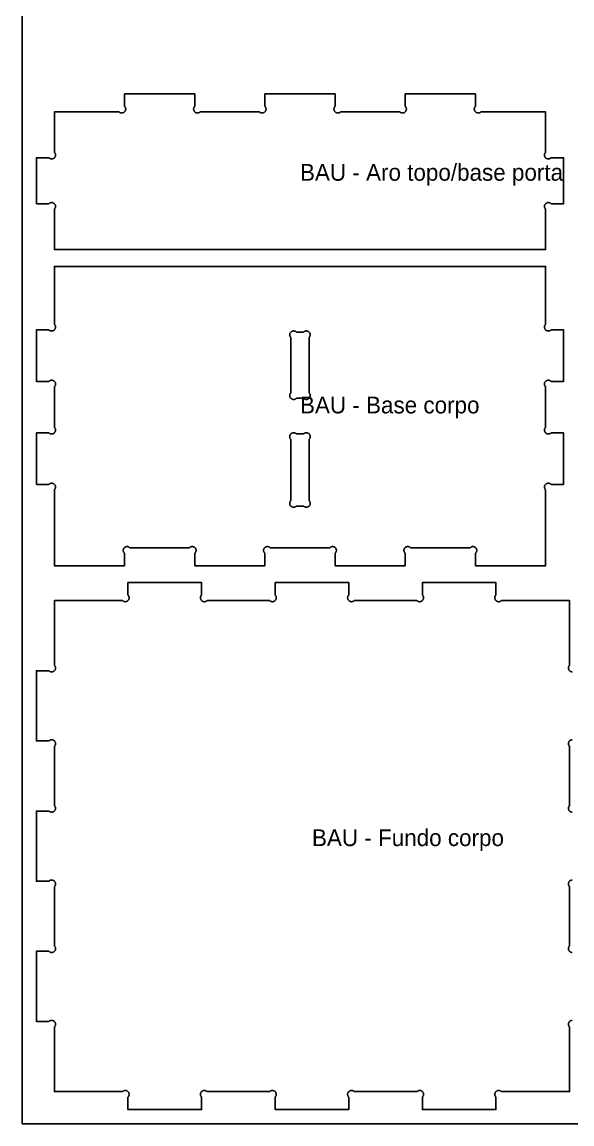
# Model space of a CAD drawing. Header units: millimetres. Extents: x 0 to 2750, y 0 to 1840.
# Drawn here: x 0 to 459, y 0 to 920 of the extents above; entities that cross this region are included whole.
import ezdxf

# ---------------------------------------------------------------- set-up
doc = ezdxf.new("R2010")
doc.units = ezdxf.units.MM
for name, color, linetype in [('CHAPA_NAO_CORTAR', 8, 'Continuous'), ('CORTE_EXTERNO', 1, 'Continuous'), ('CORTE_INTERNO', 5, 'Continuous'), ('ETIQUETAS_NAO_CORTAR', 8, 'Continuous')]:
    doc.layers.add(name, color=color, linetype=linetype)

msp = doc.modelspace()

# ---------------------------------------------------------------- linework, layer by layer
at = {"layer": 'CHAPA_NAO_CORTAR'}
msp.add_lwpolyline([(0, 0), (2750, 0), (2750, 1840), (0, 1840)], close=True, dxfattribs=at)
at = {"layer": 'CORTE_EXTERNO'}
for points in [[(12, 768.33), (12, 806.67), (22.4, 806.67), (22.64, 806.45), (22.9, 806.26), (23.17, 806.1), (23.46, 805.96), (23.76, 805.85), (24.07, 805.78), (24.38, 805.73), (24.7, 805.71), (25.02, 805.73), (25.34, 805.78), (25.65, 805.85), (25.95, 805.96), (26.23, 806.1), (26.51, 806.26), (26.76, 806.45), (27, 806.67), (27.21, 806.9), (27.4, 807.16), (27.57, 807.43), (27.7, 807.72), (27.81, 808.02), (27.89, 808.33), (27.94, 808.65), (27.95, 808.96), (27.94, 809.28), (27.89, 809.6), (27.81, 809.91), (27.7, 810.21), (27.57, 810.5), (27.4, 810.77), (27.21, 811.03), (27, 811.26), (27, 845), (80.98, 845), (81.21, 844.79), (81.47, 844.6), (81.74, 844.43), (82.03, 844.3), (82.33, 844.19), (82.64, 844.11), (82.95, 844.06), (83.27, 844.05), (83.59, 844.06), (83.91, 844.11), (84.22, 844.19), (84.52, 844.3), (84.81, 844.43), (85.08, 844.6), (85.34, 844.79), (85.57, 845), (85.79, 845.24), (85.98, 845.49), (86.14, 845.77), (86.28, 846.05), (86.38, 846.35), (86.46, 846.66), (86.51, 846.98), (86.52, 847.3), (86.51, 847.62), (86.46, 847.93), (86.38, 848.24), (86.28, 848.54), (86.14, 848.83), (85.98, 849.1), (85.79, 849.36), (85.57, 849.6), (85.57, 860), (144.14, 860), (144.14, 849.6), (143.93, 849.36), (143.74, 849.1), (143.57, 848.83), (143.44, 848.54), (143.33, 848.24), (143.25, 847.93), (143.21, 847.62), (143.19, 847.3), (143.21, 846.98), (143.25, 846.66), (143.33, 846.35), (143.44, 846.05), (143.57, 845.77), (143.74, 845.49), (143.93, 845.24), (144.14, 845), (144.38, 844.79), (144.64, 844.6), (144.91, 844.43), (145.2, 844.3), (145.5, 844.19), (145.81, 844.11), (146.12, 844.06), (146.44, 844.05), (146.76, 844.06), (147.07, 844.11), (147.38, 844.19), (147.68, 844.3), (147.97, 844.43), (148.25, 844.6), (148.5, 844.79), (148.74, 845), (198.12, 845), (198.35, 844.79), (198.61, 844.6), (198.88, 844.43), (199.17, 844.3), (199.47, 844.19), (199.78, 844.11), (200.1, 844.06), (200.42, 844.05), (200.73, 844.06), (201.05, 844.11), (201.36, 844.19), (201.66, 844.3), (201.95, 844.43), (202.22, 844.6), (202.48, 844.79), (202.71, 845), (202.93, 845.24), (203.12, 845.49), (203.28, 845.77), (203.42, 846.05), (203.53, 846.35), (203.6, 846.66), (203.65, 846.98), (203.67, 847.3), (203.65, 847.62), (203.6, 847.93), (203.53, 848.24), (203.42, 848.54), (203.28, 848.83), (203.12, 849.1), (202.93, 849.36), (202.71, 849.6), (202.71, 860), (261.29, 860), (261.29, 849.6), (261.07, 849.36), (260.88, 849.1), (260.72, 848.83), (260.58, 848.54), (260.47, 848.24), (260.4, 847.93), (260.35, 847.62), (260.33, 847.3), (260.35, 846.98), (260.4, 846.66), (260.47, 846.35), (260.58, 846.05), (260.72, 845.77), (260.88, 845.49), (261.07, 845.24), (261.29, 845), (261.52, 844.79), (261.78, 844.6), (262.05, 844.43), (262.34, 844.3), (262.64, 844.19), (262.95, 844.11), (263.27, 844.06), (263.58, 844.05), (263.9, 844.06), (264.22, 844.11), (264.53, 844.19), (264.83, 844.3), (265.12, 844.43), (265.39, 844.6), (265.65, 844.79), (265.88, 845), (315.26, 845), (315.5, 844.79), (315.75, 844.6), (316.03, 844.43), (316.32, 844.3), (316.62, 844.19), (316.93, 844.11), (317.24, 844.06), (317.56, 844.05), (317.88, 844.06), (318.19, 844.11), (318.5, 844.19), (318.8, 844.3), (319.09, 844.43), (319.36, 844.6), (319.62, 844.79), (319.86, 845), (320.07, 845.24), (320.26, 845.49), (320.43, 845.77), (320.56, 846.05), (320.67, 846.35), (320.75, 846.66), (320.79, 846.98), (320.81, 847.3), (320.79, 847.62), (320.75, 847.93), (320.67, 848.24), (320.56, 848.54), (320.43, 848.83), (320.26, 849.1), (320.07, 849.36), (319.86, 849.6), (319.86, 860), (378.43, 860), (378.43, 849.6), (378.21, 849.36), (378.02, 849.1), (377.86, 848.83), (377.72, 848.54), (377.62, 848.24), (377.54, 847.93), (377.49, 847.62), (377.48, 847.3), (377.49, 846.98), (377.54, 846.66), (377.62, 846.35), (377.72, 846.05), (377.86, 845.77), (378.02, 845.49), (378.21, 845.24), (378.43, 845), (378.66, 844.79), (378.92, 844.6), (379.19, 844.43), (379.48, 844.3), (379.78, 844.19), (380.09, 844.11), (380.41, 844.06), (380.73, 844.05), (381.05, 844.06), (381.36, 844.11), (381.67, 844.19), (381.97, 844.3), (382.26, 844.43), (382.53, 844.6), (382.79, 844.79), (383.02, 845), (437, 845), (437, 811.26), (436.79, 811.03), (436.6, 810.77), (436.43, 810.5), (436.3, 810.21), (436.19, 809.91), (436.11, 809.6), (436.06, 809.28), (436.05, 808.96), (436.06, 808.65), (436.11, 808.33), (436.19, 808.02), (436.3, 807.72), (436.43, 807.43), (436.6, 807.16), (436.79, 806.9), (437, 806.67), (437.24, 806.45), (437.49, 806.26), (437.77, 806.1), (438.05, 805.96), (438.35, 805.85), (438.66, 805.78), (438.98, 805.73), (439.3, 805.71), (439.62, 805.73), (439.93, 805.78), (440.24, 805.85), (440.54, 805.96), (440.83, 806.1), (441.1, 806.26), (441.36, 806.45), (441.6, 806.67), (452, 806.67), (452, 768.33), (441.6, 768.33), (441.36, 768.55), (441.1, 768.74), (440.83, 768.9), (440.54, 769.04), (440.24, 769.15), (439.93, 769.22), (439.62, 769.27), (439.3, 769.29), (438.98, 769.27), (438.66, 769.22), (438.35, 769.15), (438.05, 769.04), (437.77, 768.9), (437.49, 768.74), (437.24, 768.55), (437, 768.33), (436.79, 768.1), (436.6, 767.84), (436.43, 767.57), (436.3, 767.28), (436.19, 766.98), (436.11, 766.67), (436.06, 766.35), (436.05, 766.04), (436.06, 765.72), (436.11, 765.4), (436.19, 765.09), (436.3, 764.79), (436.43, 764.5), (436.6, 764.23), (436.79, 763.97), (437, 763.74), (437, 730), (27, 730), (27, 763.74), (27.21, 763.97), (27.4, 764.23), (27.57, 764.5), (27.7, 764.79), (27.81, 765.09), (27.89, 765.4), (27.94, 765.72), (27.95, 766.04), (27.94, 766.35), (27.89, 766.67), (27.81, 766.98), (27.7, 767.28), (27.57, 767.57), (27.4, 767.84), (27.21, 768.1), (27, 768.33), (27, 768.33), (26.76, 768.55), (26.51, 768.74), (26.23, 768.9), (25.95, 769.04), (25.65, 769.15), (25.34, 769.22), (25.02, 769.27), (24.7, 769.29), (24.38, 769.27), (24.07, 769.22), (23.76, 769.15), (23.46, 769.04), (23.17, 768.9), (22.9, 768.74), (22.64, 768.55), (22.4, 768.33), (12, 768.33)], [(12, 534), (12, 577), (22.4, 577), (22.64, 576.79), (22.9, 576.6), (23.17, 576.43), (23.46, 576.3), (23.76, 576.19), (24.07, 576.11), (24.38, 576.06), (24.7, 576.05), (25.02, 576.06), (25.34, 576.11), (25.65, 576.19), (25.95, 576.3), (26.23, 576.43), (26.51, 576.6), (26.76, 576.79), (27, 577), (27.21, 577.24), (27.4, 577.49), (27.57, 577.77), (27.7, 578.05), (27.81, 578.35), (27.89, 578.66), (27.94, 578.98), (27.95, 579.3), (27.94, 579.62), (27.89, 579.93), (27.81, 580.24), (27.7, 580.54), (27.57, 580.83), (27.4, 581.1), (27.21, 581.36), (27, 581.6), (27, 615.4), (27.21, 615.64), (27.4, 615.9), (27.57, 616.17), (27.7, 616.46), (27.81, 616.76), (27.89, 617.07), (27.94, 617.38), (27.95, 617.7), (27.94, 618.02), (27.89, 618.34), (27.81, 618.65), (27.7, 618.95), (27.57, 619.23), (27.4, 619.51), (27.21, 619.76), (27, 620), (27, 620), (26.76, 620.21), (26.51, 620.4), (26.23, 620.57), (25.95, 620.7), (25.65, 620.81), (25.34, 620.89), (25.02, 620.94), (24.7, 620.95), (24.38, 620.94), (24.07, 620.89), (23.76, 620.81), (23.46, 620.7), (23.17, 620.57), (22.9, 620.4), (22.64, 620.21), (22.4, 620), (12, 620), (12, 663), (22.4, 663), (22.64, 662.79), (22.9, 662.6), (23.17, 662.43), (23.46, 662.3), (23.76, 662.19), (24.07, 662.11), (24.38, 662.06), (24.7, 662.05), (25.02, 662.06), (25.34, 662.11), (25.65, 662.19), (25.95, 662.3), (26.23, 662.43), (26.51, 662.6), (26.76, 662.79), (27, 663), (27.21, 663.24), (27.4, 663.49), (27.57, 663.77), (27.7, 664.05), (27.81, 664.35), (27.89, 664.66), (27.94, 664.98), (27.95, 665.3), (27.94, 665.62), (27.89, 665.93), (27.81, 666.24), (27.7, 666.54), (27.57, 666.83), (27.4, 667.1), (27.21, 667.36), (27, 667.6), (27, 716), (437, 716), (437, 667.6), (436.79, 667.36), (436.6, 667.1), (436.43, 666.83), (436.3, 666.54), (436.19, 666.24), (436.11, 665.93), (436.06, 665.62), (436.05, 665.3), (436.06, 664.98), (436.11, 664.66), (436.19, 664.35), (436.3, 664.05), (436.43, 663.77), (436.6, 663.49), (436.79, 663.24), (437, 663), (437.24, 662.79), (437.49, 662.6), (437.77, 662.43), (438.05, 662.3), (438.35, 662.19), (438.66, 662.11), (438.98, 662.06), (439.3, 662.05), (439.62, 662.06), (439.93, 662.11), (440.24, 662.19), (440.54, 662.3), (440.83, 662.43), (441.1, 662.6), (441.36, 662.79), (441.6, 663), (452, 663), (452, 620), (441.6, 620), (441.36, 620.21), (441.1, 620.4), (440.83, 620.57), (440.54, 620.7), (440.24, 620.81), (439.93, 620.89), (439.62, 620.94), (439.3, 620.95), (438.98, 620.94), (438.66, 620.89), (438.35, 620.81), (438.05, 620.7), (437.77, 620.57), (437.49, 620.4), (437.24, 620.21), (437, 620), (436.79, 619.76), (436.6, 619.51), (436.43, 619.23), (436.3, 618.95), (436.19, 618.65), (436.11, 618.34), (436.06, 618.02), (436.05, 617.7), (436.06, 617.38), (436.11, 617.07), (436.19, 616.76), (436.3, 616.46), (436.43, 616.17), (436.6, 615.9), (436.79, 615.64), (437, 615.4), (437, 581.6), (436.79, 581.36), (436.6, 581.1), (436.43, 580.83), (436.3, 580.54), (436.19, 580.24), (436.11, 579.93), (436.06, 579.62), (436.05, 579.3), (436.06, 578.98), (436.11, 578.66), (436.19, 578.35), (436.3, 578.05), (436.43, 577.77), (436.6, 577.49), (436.79, 577.24), (437, 577), (437.24, 576.79), (437.49, 576.6), (437.77, 576.43), (438.05, 576.3), (438.35, 576.19), (438.66, 576.11), (438.98, 576.06), (439.3, 576.05), (439.62, 576.06), (439.93, 576.11), (440.24, 576.19), (440.54, 576.3), (440.83, 576.43), (441.1, 576.6), (441.36, 576.79), (441.6, 577), (452, 577), (452, 534), (441.6, 534), (441.36, 534.21), (441.1, 534.4), (440.83, 534.57), (440.54, 534.7), (440.24, 534.81), (439.93, 534.89), (439.62, 534.94), (439.3, 534.95), (438.98, 534.94), (438.66, 534.89), (438.35, 534.81), (438.05, 534.7), (437.77, 534.57), (437.49, 534.4), (437.24, 534.21), (437, 534), (436.79, 533.76), (436.6, 533.51), (436.43, 533.23), (436.3, 532.95), (436.19, 532.65), (436.11, 532.34), (436.06, 532.02), (436.05, 531.7), (436.06, 531.38), (436.11, 531.07), (436.19, 530.76), (436.3, 530.46), (436.43, 530.17), (436.6, 529.9), (436.79, 529.64), (437, 529.4), (437, 466), (378.58, 466), (378.58, 476.55), (378.79, 476.79), (378.98, 477.05), (379.15, 477.32), (379.28, 477.61), (379.39, 477.91), (379.47, 478.22), (379.51, 478.53), (379.53, 478.85), (379.51, 479.17), (379.47, 479.49), (379.39, 479.8), (379.28, 480.1), (379.15, 480.38), (378.98, 480.66), (378.79, 480.91), (378.58, 481.15), (378.34, 481.36), (378.09, 481.55), (377.81, 481.72), (377.52, 481.85), (377.22, 481.96), (376.91, 482.04), (376.6, 482.09), (376.28, 482.1), (375.96, 482.09), (375.65, 482.04), (375.34, 481.96), (375.04, 481.85), (374.75, 481.72), (374.47, 481.55), (374.22, 481.36), (373.98, 481.15), (373.98, 481.15), (324.3, 481.15), (324.3, 481.15), (324.07, 481.36), (323.81, 481.55), (323.54, 481.72), (323.25, 481.85), (322.95, 481.96), (322.64, 482.04), (322.32, 482.09), (322.01, 482.1), (321.69, 482.09), (321.37, 482.04), (321.06, 481.96), (320.76, 481.85), (320.47, 481.72), (320.2, 481.55), (319.94, 481.36), (319.71, 481.15), (319.49, 480.91), (319.3, 480.66), (319.14, 480.38), (319, 480.1), (318.9, 479.8), (318.82, 479.49), (318.77, 479.17), (318.76, 478.85), (318.77, 478.53), (318.82, 478.22), (318.9, 477.91), (319, 477.61), (319.14, 477.32), (319.3, 477.05), (319.49, 476.79), (319.71, 476.55), (319.71, 466), (261.44, 466), (261.44, 476.55), (261.65, 476.79), (261.84, 477.05), (262, 477.32), (262.14, 477.61), (262.25, 477.91), (262.33, 478.22), (262.37, 478.53), (262.39, 478.85), (262.37, 479.17), (262.33, 479.49), (262.25, 479.8), (262.14, 480.1), (262, 480.38), (261.84, 480.66), (261.65, 480.91), (261.44, 481.15), (261.2, 481.36), (260.94, 481.55), (260.67, 481.72), (260.38, 481.85), (260.08, 481.96), (259.77, 482.04), (259.46, 482.09), (259.14, 482.1), (258.82, 482.09), (258.5, 482.04), (258.19, 481.96), (257.89, 481.85), (257.61, 481.72), (257.33, 481.55), (257.08, 481.36), (256.84, 481.15), (256.84, 481.15), (207.16, 481.15), (207.16, 481.15), (206.92, 481.36), (206.67, 481.55), (206.39, 481.72), (206.11, 481.85), (205.81, 481.96), (205.5, 482.04), (205.18, 482.09), (204.86, 482.1), (204.54, 482.09), (204.23, 482.04), (203.92, 481.96), (203.62, 481.85), (203.33, 481.72), (203.06, 481.55), (202.8, 481.36), (202.56, 481.15), (202.35, 480.91), (202.16, 480.66), (202, 480.38), (201.86, 480.1), (201.75, 479.8), (201.67, 479.49), (201.63, 479.17), (201.61, 478.85), (201.63, 478.53), (201.67, 478.22), (201.75, 477.91), (201.86, 477.61), (202, 477.32), (202.16, 477.05), (202.35, 476.79), (202.56, 476.55), (202.56, 466), (144.29, 466), (144.29, 476.55), (144.51, 476.79), (144.7, 477.05), (144.86, 477.32), (145, 477.61), (145.1, 477.91), (145.18, 478.22), (145.23, 478.53), (145.24, 478.85), (145.23, 479.17), (145.18, 479.49), (145.1, 479.8), (145, 480.1), (144.86, 480.38), (144.7, 480.66), (144.51, 480.91), (144.29, 481.15), (144.06, 481.36), (143.8, 481.55), (143.53, 481.72), (143.24, 481.85), (142.94, 481.96), (142.63, 482.04), (142.31, 482.09), (141.99, 482.1), (141.68, 482.09), (141.36, 482.04), (141.05, 481.96), (140.75, 481.85), (140.46, 481.72), (140.19, 481.55), (139.93, 481.36), (139.7, 481.15), (139.7, 481.15), (90.02, 481.15), (90.02, 481.15), (89.78, 481.36), (89.53, 481.55), (89.25, 481.72), (88.96, 481.85), (88.66, 481.96), (88.35, 482.04), (88.04, 482.09), (87.72, 482.1), (87.4, 482.09), (87.09, 482.04), (86.78, 481.96), (86.48, 481.85), (86.19, 481.72), (85.91, 481.55), (85.66, 481.36), (85.42, 481.15), (85.21, 480.91), (85.02, 480.66), (84.85, 480.38), (84.72, 480.1), (84.61, 479.8), (84.53, 479.49), (84.49, 479.17), (84.47, 478.85), (84.49, 478.53), (84.53, 478.22), (84.61, 477.91), (84.72, 477.61), (84.85, 477.32), (85.02, 477.05), (85.21, 476.79), (85.42, 476.55), (85.42, 466), (27, 466), (27, 529.4), (27.21, 529.64), (27.4, 529.9), (27.57, 530.17), (27.7, 530.46), (27.81, 530.76), (27.89, 531.07), (27.94, 531.38), (27.95, 531.7), (27.94, 532.02), (27.89, 532.34), (27.81, 532.65), (27.7, 532.95), (27.57, 533.23), (27.4, 533.51), (27.21, 533.76), (27, 534), (27, 534), (26.76, 534.21), (26.51, 534.4), (26.23, 534.57), (25.95, 534.7), (25.65, 534.81), (25.34, 534.89), (25.02, 534.94), (24.7, 534.95), (24.38, 534.94), (24.07, 534.89), (23.76, 534.81), (23.46, 534.7), (23.17, 534.57), (22.9, 534.4), (22.64, 534.21), (22.4, 534), (12, 534)]]:
    msp.add_lwpolyline(points, close=True, dxfattribs=at)
for points in [[(459.3, 86.52), (458.98, 86.51), (458.66, 86.46), (458.35, 86.38), (458.05, 86.28), (457.77, 86.14), (457.49, 85.98), (457.24, 85.79), (457, 85.57), (456.79, 85.34), (456.6, 85.08), (456.43, 84.81), (456.3, 84.52), (456.19, 84.22), (456.11, 83.91), (456.06, 83.59), (456.05, 83.27), (456.06, 82.95), (456.11, 82.64), (456.19, 82.33), (456.3, 82.03), (456.43, 81.74), (456.6, 81.47), (456.79, 81.21), (457, 80.98), (457, 27), (457, 27), (400.17, 27), (399.93, 27.21), (399.68, 27.4), (399.4, 27.57), (399.11, 27.7), (398.81, 27.81), (398.5, 27.89), (398.19, 27.94), (397.87, 27.95), (397.55, 27.94), (397.24, 27.89), (396.93, 27.81), (396.63, 27.7), (396.34, 27.57), (396.06, 27.4), (395.81, 27.21), (395.57, 27), (395.57, 27), (395.36, 26.76), (395.17, 26.51), (395, 26.23), (394.87, 25.95), (394.76, 25.65), (394.68, 25.34), (394.64, 25.02), (394.62, 24.7), (394.64, 24.38), (394.68, 24.07), (394.76, 23.76), (394.87, 23.46), (395, 23.17), (395.17, 22.9), (395.36, 22.64), (395.57, 22.4), (395.57, 12), (334.14, 12), (334.14, 22.4), (334.36, 22.64), (334.55, 22.9), (334.71, 23.17), (334.85, 23.46), (334.95, 23.76), (335.03, 24.07), (335.08, 24.38), (335.09, 24.7), (335.08, 25.02), (335.03, 25.34), (334.95, 25.65), (334.85, 25.95), (334.71, 26.23), (334.55, 26.51), (334.36, 26.76), (334.14, 27), (333.91, 27.21), (333.65, 27.4), (333.38, 27.57), (333.09, 27.7), (332.79, 27.81), (332.48, 27.89), (332.16, 27.94), (331.84, 27.95), (331.53, 27.94), (331.21, 27.89), (330.9, 27.81), (330.6, 27.7), (330.31, 27.57), (330.04, 27.4), (329.78, 27.21), (329.55, 27), (277.31, 27), (277.07, 27.21), (276.82, 27.4), (276.54, 27.57), (276.26, 27.7), (275.96, 27.81), (275.65, 27.89), (275.33, 27.94), (275.01, 27.95), (274.69, 27.94), (274.38, 27.89), (274.07, 27.81), (273.77, 27.7), (273.48, 27.57), (273.21, 27.4), (272.95, 27.21), (272.71, 27), (272.71, 27), (272.5, 26.76), (272.31, 26.51), (272.15, 26.23), (272.01, 25.95), (271.9, 25.65), (271.82, 25.34), (271.78, 25.02), (271.76, 24.7), (271.78, 24.38), (271.82, 24.07), (271.9, 23.76), (272.01, 23.46), (272.15, 23.17), (272.31, 22.9), (272.5, 22.64), (272.71, 22.4), (272.71, 12), (211.29, 12), (211.29, 22.4), (211.5, 22.64), (211.69, 22.9), (211.85, 23.17), (211.99, 23.46), (212.1, 23.76), (212.18, 24.07), (212.22, 24.38), (212.24, 24.7), (212.22, 25.02), (212.18, 25.34), (212.1, 25.65), (211.99, 25.95), (211.85, 26.23), (211.69, 26.51), (211.5, 26.76), (211.29, 27), (211.05, 27.21), (210.79, 27.4), (210.52, 27.57), (210.23, 27.7), (209.93, 27.81), (209.62, 27.89), (209.31, 27.94), (208.99, 27.95), (208.67, 27.94), (208.35, 27.89), (208.04, 27.81), (207.74, 27.7), (207.46, 27.57), (207.18, 27.4), (206.93, 27.21), (206.69, 27), (154.45, 27), (154.22, 27.21), (153.96, 27.4), (153.69, 27.57), (153.4, 27.7), (153.1, 27.81), (152.79, 27.89), (152.47, 27.94), (152.16, 27.95), (151.84, 27.94), (151.52, 27.89), (151.21, 27.81), (150.91, 27.7), (150.62, 27.57), (150.35, 27.4), (150.09, 27.21), (149.86, 27), (149.86, 27), (149.64, 26.76), (149.45, 26.51), (149.29, 26.23), (149.15, 25.95), (149.05, 25.65), (148.97, 25.34), (148.92, 25.02), (148.91, 24.7), (148.92, 24.38), (148.97, 24.07), (149.05, 23.76), (149.15, 23.46), (149.29, 23.17), (149.45, 22.9), (149.64, 22.64), (149.86, 22.4), (149.86, 12), (88.43, 12), (88.43, 22.4), (88.64, 22.64), (88.83, 22.9), (89, 23.17), (89.13, 23.46), (89.24, 23.76), (89.32, 24.07), (89.36, 24.38), (89.38, 24.7), (89.36, 25.02), (89.32, 25.34), (89.24, 25.65), (89.13, 25.95), (89, 26.23), (88.83, 26.51), (88.64, 26.76), (88.43, 27), (88.19, 27.21), (87.94, 27.4), (87.66, 27.57), (87.37, 27.7), (87.07, 27.81), (86.76, 27.89), (86.45, 27.94), (86.13, 27.95), (85.81, 27.94), (85.5, 27.89), (85.19, 27.81), (84.89, 27.7), (84.6, 27.57), (84.32, 27.4), (84.07, 27.21), (83.83, 27), (27, 27), (27, 80.98), (27.21, 81.21), (27.4, 81.47), (27.57, 81.74), (27.7, 82.03), (27.81, 82.33), (27.89, 82.64), (27.94, 82.95), (27.95, 83.27), (27.94, 83.59), (27.89, 83.91), (27.81, 84.22), (27.7, 84.52), (27.57, 84.81), (27.4, 85.08), (27.21, 85.34), (27, 85.57), (26.76, 85.79), (26.51, 85.98), (26.23, 86.14), (25.95, 86.28), (25.65, 86.38), (25.34, 86.46), (25.02, 86.51), (24.7, 86.52), (24.38, 86.51), (24.07, 86.46), (23.76, 86.38), (23.46, 86.28), (23.17, 86.14), (22.9, 85.98), (22.64, 85.79), (22.4, 85.57), (12, 85.57), (12, 144.14), (22.4, 144.14), (22.64, 143.93), (22.9, 143.74), (23.17, 143.57), (23.46, 143.44), (23.76, 143.33), (24.07, 143.25), (24.38, 143.21), (24.7, 143.19), (25.02, 143.21), (25.34, 143.25), (25.65, 143.33), (25.95, 143.44), (26.23, 143.57), (26.51, 143.74), (26.76, 143.93), (27, 144.14), (27.21, 144.38), (27.4, 144.64), (27.57, 144.91), (27.7, 145.2), (27.81, 145.5), (27.89, 145.81), (27.94, 146.12), (27.95, 146.44), (27.94, 146.76), (27.89, 147.07), (27.81, 147.38), (27.7, 147.68), (27.57, 147.97), (27.4, 148.25), (27.21, 148.5), (27, 148.74), (27, 198.12), (27.21, 198.35), (27.4, 198.61), (27.57, 198.88), (27.7, 199.17), (27.81, 199.47), (27.89, 199.78), (27.94, 200.1), (27.95, 200.42), (27.94, 200.73), (27.89, 201.05), (27.81, 201.36), (27.7, 201.66), (27.57, 201.95), (27.4, 202.22), (27.21, 202.48), (27, 202.71), (26.76, 202.93), (26.51, 203.12), (26.23, 203.28), (25.95, 203.42), (25.65, 203.53), (25.34, 203.6), (25.02, 203.65), (24.7, 203.67), (24.38, 203.65), (24.07, 203.6), (23.76, 203.53), (23.46, 203.42), (23.17, 203.28), (22.9, 203.12), (22.64, 202.93), (22.4, 202.71), (12, 202.71), (12, 261.29), (22.4, 261.29), (22.64, 261.07), (22.9, 260.88), (23.17, 260.72), (23.46, 260.58), (23.76, 260.47), (24.07, 260.4), (24.38, 260.35), (24.7, 260.33), (25.02, 260.35), (25.34, 260.4), (25.65, 260.47), (25.95, 260.58), (26.23, 260.72), (26.51, 260.88), (26.76, 261.07), (27, 261.29), (27.21, 261.52), (27.4, 261.78), (27.57, 262.05), (27.7, 262.34), (27.81, 262.64), (27.89, 262.95), (27.94, 263.27), (27.95, 263.58), (27.94, 263.9), (27.89, 264.22), (27.81, 264.53), (27.7, 264.83), (27.57, 265.12), (27.4, 265.39), (27.21, 265.65), (27, 265.88), (27, 315.26), (27.21, 315.5), (27.4, 315.75), (27.57, 316.03), (27.7, 316.32), (27.81, 316.62), (27.89, 316.93), (27.94, 317.24), (27.95, 317.56), (27.94, 317.88), (27.89, 318.19), (27.81, 318.5), (27.7, 318.8), (27.57, 319.09), (27.4, 319.36), (27.21, 319.62), (27, 319.86), (26.76, 320.07), (26.51, 320.26), (26.23, 320.43), (25.95, 320.56), (25.65, 320.67), (25.34, 320.75), (25.02, 320.79), (24.7, 320.81), (24.38, 320.79), (24.07, 320.75), (23.76, 320.67), (23.46, 320.56), (23.17, 320.43), (22.9, 320.26), (22.64, 320.07), (22.4, 319.86), (12, 319.86), (12, 378.43), (22.4, 378.43), (22.64, 378.21), (22.9, 378.02), (23.17, 377.86), (23.46, 377.72), (23.76, 377.62), (24.07, 377.54), (24.38, 377.49), (24.7, 377.48), (25.02, 377.49), (25.34, 377.54), (25.65, 377.62), (25.95, 377.72), (26.23, 377.86), (26.51, 378.02), (26.76, 378.21), (27, 378.43), (27.21, 378.66), (27.4, 378.92), (27.57, 379.19), (27.7, 379.48), (27.81, 379.78), (27.89, 380.09), (27.94, 380.41), (27.95, 380.73), (27.94, 381.05), (27.89, 381.36), (27.81, 381.67), (27.7, 381.97), (27.57, 382.26), (27.4, 382.53), (27.21, 382.79), (27, 383.02), (27, 437), (83.83, 437), (84.07, 436.79), (84.32, 436.6), (84.6, 436.43), (84.89, 436.3), (85.19, 436.19), (85.5, 436.11), (85.81, 436.06), (86.13, 436.05), (86.45, 436.06), (86.76, 436.11), (87.07, 436.19), (87.37, 436.3), (87.66, 436.43), (87.94, 436.6), (88.19, 436.79), (88.43, 437), (88.64, 437.24), (88.83, 437.49), (89, 437.77), (89.13, 438.05), (89.24, 438.35), (89.32, 438.66), (89.36, 438.98), (89.38, 439.3), (89.36, 439.62), (89.32, 439.93), (89.24, 440.24), (89.13, 440.54), (89, 440.83), (88.83, 441.1), (88.64, 441.36), (88.43, 441.6), (88.43, 452), (149.86, 452), (149.86, 441.6), (149.64, 441.36), (149.45, 441.1), (149.29, 440.83), (149.15, 440.54), (149.05, 440.24), (148.97, 439.93), (148.92, 439.62), (148.91, 439.3), (148.92, 438.98), (148.97, 438.66), (149.05, 438.35), (149.15, 438.05), (149.29, 437.77), (149.45, 437.49), (149.64, 437.24), (149.86, 437), (150.09, 436.79), (150.35, 436.6), (150.62, 436.43), (150.91, 436.3), (151.21, 436.19), (151.52, 436.11), (151.84, 436.06), (152.16, 436.05), (152.47, 436.06), (152.79, 436.11), (153.1, 436.19), (153.4, 436.3), (153.69, 436.43), (153.96, 436.6), (154.22, 436.79), (154.45, 437), (206.69, 437), (206.93, 436.79), (207.18, 436.6), (207.46, 436.43), (207.74, 436.3), (208.04, 436.19), (208.35, 436.11), (208.67, 436.06), (208.99, 436.05), (209.31, 436.06), (209.62, 436.11), (209.93, 436.19), (210.23, 436.3), (210.52, 436.43), (210.79, 436.6), (211.05, 436.79), (211.29, 437), (211.5, 437.24), (211.69, 437.49), (211.85, 437.77), (211.99, 438.05), (212.1, 438.35), (212.18, 438.66), (212.22, 438.98), (212.24, 439.3), (212.22, 439.62), (212.18, 439.93), (212.1, 440.24), (211.99, 440.54), (211.85, 440.83), (211.69, 441.1), (211.5, 441.36), (211.29, 441.6), (211.29, 452), (272.71, 452), (272.71, 441.6), (272.5, 441.36), (272.31, 441.1), (272.15, 440.83), (272.01, 440.54), (271.9, 440.24), (271.82, 439.93), (271.78, 439.62), (271.76, 439.3), (271.78, 438.98), (271.82, 438.66), (271.9, 438.35), (272.01, 438.05), (272.15, 437.77), (272.31, 437.49), (272.5, 437.24), (272.71, 437), (272.95, 436.79), (273.21, 436.6), (273.48, 436.43), (273.77, 436.3), (274.07, 436.19), (274.38, 436.11), (274.69, 436.06), (275.01, 436.05), (275.33, 436.06), (275.65, 436.11), (275.96, 436.19), (276.26, 436.3), (276.54, 436.43), (276.82, 436.6), (277.07, 436.79), (277.31, 437), (329.55, 437), (329.78, 436.79), (330.04, 436.6), (330.31, 436.43), (330.6, 436.3), (330.9, 436.19), (331.21, 436.11), (331.53, 436.06), (331.84, 436.05), (332.16, 436.06), (332.48, 436.11), (332.79, 436.19), (333.09, 436.3), (333.38, 436.43), (333.65, 436.6), (333.91, 436.79), (334.14, 437), (334.36, 437.24), (334.55, 437.49), (334.71, 437.77), (334.85, 438.05), (334.95, 438.35), (335.03, 438.66), (335.08, 438.98), (335.09, 439.3), (335.08, 439.62), (335.03, 439.93), (334.95, 440.24), (334.85, 440.54), (334.71, 440.83), (334.55, 441.1), (334.36, 441.36), (334.14, 441.6), (334.14, 452), (395.57, 452), (395.57, 441.6), (395.36, 441.36), (395.17, 441.1), (395, 440.83), (394.87, 440.54), (394.76, 440.24), (394.68, 439.93), (394.64, 439.62), (394.62, 439.3), (394.64, 438.98), (394.68, 438.66), (394.76, 438.35), (394.87, 438.05), (395, 437.77), (395.17, 437.49), (395.36, 437.24), (395.57, 437), (395.81, 436.79), (396.06, 436.6), (396.34, 436.43), (396.63, 436.3), (396.93, 436.19), (397.24, 436.11), (397.55, 436.06), (397.87, 436.05), (398.19, 436.06), (398.5, 436.11), (398.81, 436.19), (399.11, 436.3), (399.4, 436.43), (399.68, 436.6), (399.93, 436.79), (400.17, 437), (457, 437), (457, 383.02), (456.79, 382.79), (456.6, 382.53), (456.43, 382.26), (456.3, 381.97), (456.19, 381.67), (456.11, 381.36), (456.06, 381.05), (456.05, 380.73), (456.06, 380.41), (456.11, 380.09), (456.19, 379.78), (456.3, 379.48), (456.43, 379.19), (456.6, 378.92), (456.79, 378.66), (457, 378.43), (457.24, 378.21), (457.49, 378.02), (457.77, 377.86), (458.05, 377.72), (458.35, 377.62), (458.66, 377.54), (458.98, 377.49), (459.3, 377.48)], [(459.3, 320.81), (458.98, 320.79), (458.66, 320.75), (458.35, 320.67), (458.05, 320.56), (457.77, 320.43), (457.49, 320.26), (457.24, 320.07), (457, 319.86), (456.79, 319.62), (456.6, 319.36), (456.43, 319.09), (456.3, 318.8), (456.19, 318.5), (456.11, 318.19), (456.06, 317.88), (456.05, 317.56), (456.06, 317.24), (456.11, 316.93), (456.19, 316.62), (456.3, 316.32), (456.43, 316.03), (456.6, 315.75), (456.79, 315.5), (457, 315.26), (457, 265.88), (456.79, 265.65), (456.6, 265.39), (456.43, 265.12), (456.3, 264.83), (456.19, 264.53), (456.11, 264.22), (456.06, 263.9), (456.05, 263.58), (456.06, 263.27), (456.11, 262.95), (456.19, 262.64), (456.3, 262.34), (456.43, 262.05), (456.6, 261.78), (456.79, 261.52), (457, 261.29), (457.24, 261.07), (457.49, 260.88), (457.77, 260.72), (458.05, 260.58), (458.35, 260.47), (458.66, 260.4), (458.98, 260.35), (459.3, 260.33)], [(459.3, 203.67), (458.98, 203.65), (458.66, 203.6), (458.35, 203.53), (458.05, 203.42), (457.77, 203.28), (457.49, 203.12), (457.24, 202.93), (457, 202.71), (456.79, 202.48), (456.6, 202.22), (456.43, 201.95), (456.3, 201.66), (456.19, 201.36), (456.11, 201.05), (456.06, 200.73), (456.05, 200.42), (456.06, 200.1), (456.11, 199.78), (456.19, 199.47), (456.3, 199.17), (456.43, 198.88), (456.6, 198.61), (456.79, 198.35), (457, 198.12), (457, 148.74), (456.79, 148.5), (456.6, 148.25), (456.43, 147.97), (456.3, 147.68), (456.19, 147.38), (456.11, 147.07), (456.06, 146.76), (456.05, 146.44), (456.06, 146.12), (456.11, 145.81), (456.19, 145.5), (456.3, 145.2), (456.43, 144.91), (456.6, 144.64), (456.79, 144.38), (457, 144.14), (457.24, 143.93), (457.49, 143.74), (457.77, 143.57), (458.05, 143.44), (458.35, 143.33), (458.66, 143.25), (458.98, 143.21), (459.3, 143.19)]]:
    msp.add_lwpolyline(points, dxfattribs=at)
at = {"layer": 'CORTE_INTERNO'}
for points in [[(228.95, 661.15), (228.71, 661.36), (228.45, 661.55), (228.18, 661.72), (227.89, 661.85), (227.59, 661.96), (227.28, 662.04), (226.97, 662.09), (226.65, 662.1), (226.33, 662.09), (226.01, 662.04), (225.7, 661.96), (225.4, 661.85), (225.12, 661.72), (224.84, 661.55), (224.59, 661.36), (224.35, 661.15), (224.14, 660.91), (223.95, 660.66), (223.78, 660.38), (223.65, 660.1), (223.54, 659.8), (223.46, 659.49), (223.41, 659.17), (223.4, 658.85), (223.41, 658.53), (223.46, 658.22), (223.54, 657.91), (223.65, 657.61), (223.78, 657.32), (223.95, 657.05), (224.14, 656.79), (224.35, 656.55), (224.35, 610.45), (224.14, 610.21), (223.95, 609.95), (223.78, 609.68), (223.65, 609.39), (223.54, 609.09), (223.46, 608.78), (223.41, 608.47), (223.4, 608.15), (223.41, 607.83), (223.46, 607.51), (223.54, 607.2), (223.65, 606.9), (223.78, 606.62), (223.95, 606.34), (224.14, 606.09), (224.35, 605.85), (224.59, 605.64), (224.84, 605.45), (225.12, 605.28), (225.4, 605.15), (225.7, 605.04), (226.01, 604.96), (226.33, 604.91), (226.65, 604.9), (226.97, 604.91), (227.28, 604.96), (227.59, 605.04), (227.89, 605.15), (228.18, 605.28), (228.45, 605.45), (228.71, 605.64), (228.95, 605.85), (235.05, 605.85), (235.29, 605.64), (235.55, 605.45), (235.82, 605.28), (236.11, 605.15), (236.41, 605.04), (236.72, 604.96), (237.03, 604.91), (237.35, 604.9), (237.67, 604.91), (237.99, 604.96), (238.3, 605.04), (238.6, 605.15), (238.88, 605.28), (239.16, 605.45), (239.41, 605.64), (239.65, 605.85), (239.86, 606.09), (240.05, 606.34), (240.22, 606.62), (240.35, 606.9), (240.46, 607.2), (240.54, 607.51), (240.59, 607.83), (240.6, 608.15), (240.59, 608.47), (240.54, 608.78), (240.46, 609.09), (240.35, 609.39), (240.22, 609.68), (240.05, 609.95), (239.86, 610.21), (239.65, 610.45), (239.65, 656.55), (239.86, 656.79), (240.05, 657.05), (240.22, 657.32), (240.35, 657.61), (240.46, 657.91), (240.54, 658.22), (240.59, 658.53), (240.6, 658.85), (240.59, 659.17), (240.54, 659.49), (240.46, 659.8), (240.35, 660.1), (240.22, 660.38), (240.05, 660.66), (239.86, 660.91), (239.65, 661.15), (239.41, 661.36), (239.16, 661.55), (238.88, 661.72), (238.6, 661.85), (238.3, 661.96), (237.99, 662.04), (237.67, 662.09), (237.35, 662.1), (237.03, 662.09), (236.72, 662.04), (236.41, 661.96), (236.11, 661.85), (235.82, 661.72), (235.55, 661.55), (235.29, 661.36), (235.05, 661.15), (228.95, 661.15)], [(228.95, 576.15), (228.71, 576.36), (228.45, 576.55), (228.18, 576.72), (227.89, 576.85), (227.59, 576.96), (227.28, 577.04), (226.97, 577.09), (226.65, 577.1), (226.33, 577.09), (226.01, 577.04), (225.7, 576.96), (225.4, 576.85), (225.12, 576.72), (224.84, 576.55), (224.59, 576.36), (224.35, 576.15), (224.14, 575.91), (223.95, 575.66), (223.78, 575.38), (223.65, 575.1), (223.54, 574.8), (223.46, 574.49), (223.41, 574.17), (223.4, 573.85), (223.41, 573.53), (223.46, 573.22), (223.54, 572.91), (223.65, 572.61), (223.78, 572.32), (223.95, 572.05), (224.14, 571.79), (224.35, 571.55), (224.35, 520.45), (224.14, 520.21), (223.95, 519.95), (223.78, 519.68), (223.65, 519.39), (223.54, 519.09), (223.46, 518.78), (223.41, 518.47), (223.4, 518.15), (223.41, 517.83), (223.46, 517.51), (223.54, 517.2), (223.65, 516.9), (223.78, 516.62), (223.95, 516.34), (224.14, 516.09), (224.35, 515.85), (224.59, 515.64), (224.84, 515.45), (225.12, 515.28), (225.4, 515.15), (225.7, 515.04), (226.01, 514.96), (226.33, 514.91), (226.65, 514.9), (226.97, 514.91), (227.28, 514.96), (227.59, 515.04), (227.89, 515.15), (228.18, 515.28), (228.45, 515.45), (228.71, 515.64), (228.95, 515.85), (235.05, 515.85), (235.29, 515.64), (235.55, 515.45), (235.82, 515.28), (236.11, 515.15), (236.41, 515.04), (236.72, 514.96), (237.03, 514.91), (237.35, 514.9), (237.67, 514.91), (237.99, 514.96), (238.3, 515.04), (238.6, 515.15), (238.88, 515.28), (239.16, 515.45), (239.41, 515.64), (239.65, 515.85), (239.86, 516.09), (240.05, 516.34), (240.22, 516.62), (240.35, 516.9), (240.46, 517.2), (240.54, 517.51), (240.59, 517.83), (240.6, 518.15), (240.59, 518.47), (240.54, 518.78), (240.46, 519.09), (240.35, 519.39), (240.22, 519.68), (240.05, 519.95), (239.86, 520.21), (239.65, 520.45), (239.65, 571.55), (239.86, 571.79), (240.05, 572.05), (240.22, 572.32), (240.35, 572.61), (240.46, 572.91), (240.54, 573.22), (240.59, 573.53), (240.6, 573.85), (240.59, 574.17), (240.54, 574.49), (240.46, 574.8), (240.35, 575.1), (240.22, 575.38), (240.05, 575.66), (239.86, 575.91), (239.65, 576.15), (239.41, 576.36), (239.16, 576.55), (238.88, 576.72), (238.6, 576.85), (238.3, 576.96), (237.99, 577.04), (237.67, 577.09), (237.35, 577.1), (237.03, 577.09), (236.72, 577.04), (236.41, 576.96), (236.11, 576.85), (235.82, 576.72), (235.55, 576.55), (235.29, 576.36), (235.05, 576.15), (228.95, 576.15)]]:
    msp.add_lwpolyline(points, close=True, dxfattribs=at)

# ---------------------------------------------------------------- texts
at = {"layer": 'ETIQUETAS_NAO_CORTAR'}
for s, p in [('BAU - Aro topo/base porta', (232, 787.5)), ('BAU - Base corpo', (232, 593.25)), ('BAU - Fundo corpo', (242, 232))]:
    msp.add_text(s, height=14, dxfattribs=at).set_placement(p)

doc.saveas('drawing.dxf')
